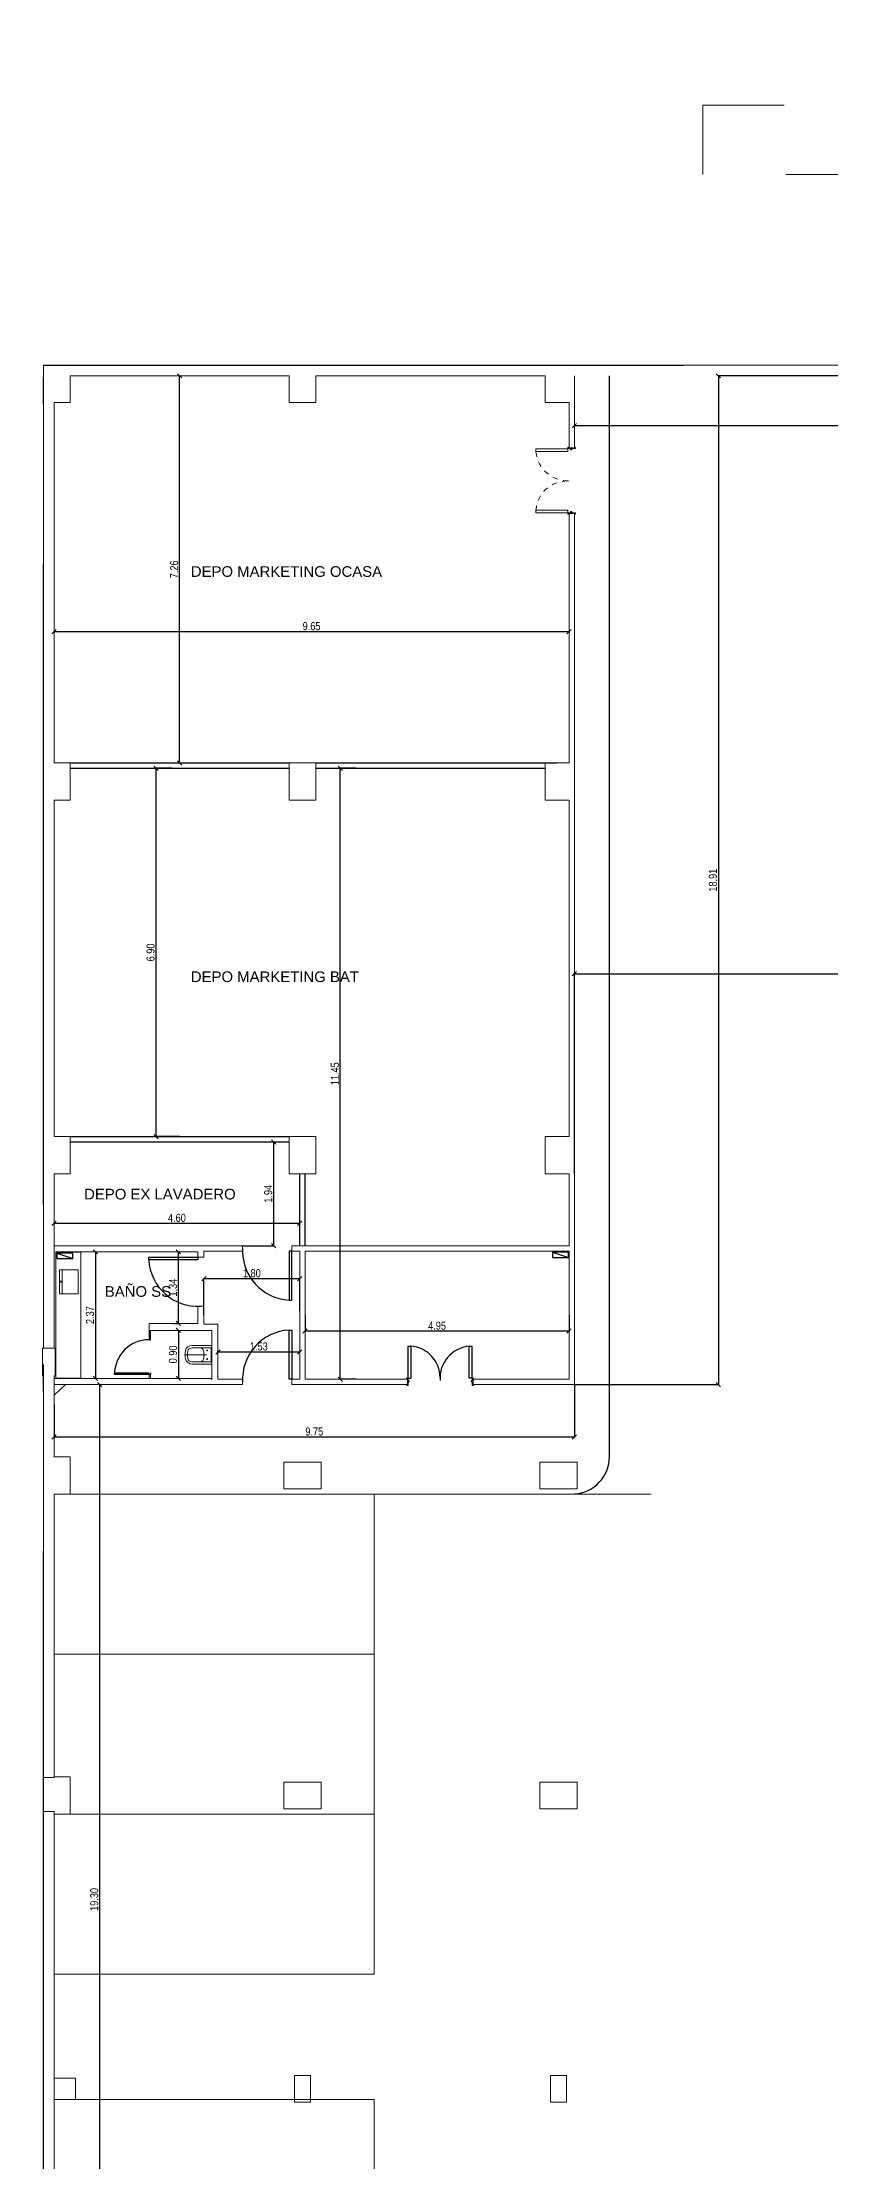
# Model space of a CAD drawing. Header units: millimetres. Extents: x 40 to 151, y 57 to 134.
# Drawn here: x 46.59 to 61.37, y 94.55 to 134.28 of the extents above; entities that cross this region are included whole.
import ezdxf

# ---------------------------------------------------------------- set-up
doc = ezdxf.new("R2010")
doc.units = ezdxf.units.MM
for name, pattern in [('ACAD_ISO10W100', [18.5, 12, -3, 0.5, -3]), ('Dash 1_16_', [0.003174, 0.001587, -0.001587]), ('Overhead', [3.96875, 2.38125, -1.5875])]:
    doc.linetypes.add(name, pattern=pattern)
for name, color, linetype, lineweight in [('A-DOORSYM', 7, 'Continuous', 9), ('A-FLORCAM', 7, 'Continuous', 9), ('A-FLOROTM', 7, 'Continuous', 9), ('A-SECTMBM', 7, 'Overhead', 9), ('A-WALL', 7, 'Continuous', 9), ('A-WALLMBM', 7, 'Continuous', 9), ('C-PKNGCTM', 7, 'Continuous', 9), ('DIMENSION', 1, 'Continuous', 25), ('P-SANRFIM', 7, 'Continuous', 9)]:
    doc.layers.add(name, color=color, linetype=linetype, lineweight=lineweight)
for name, color, linetype in [('estructura', 7, 'Continuous'), ('Lineas Carpintería', 7, 'Continuous'), ('Lineas Muros mampostería', 7, 'Continuous'), ('Lineas Solados', 7, 'Continuous'), ('Plano Generales interior', 7, 'Continuous'), ('Sectores', 3, 'Continuous')]:
    doc.layers.add(name, color=color, linetype=linetype)
doc.styles.add('ARIALNARROW', font='ARIALN.TTF')
doc.styles.add('MtXpl_Arial_Unicode_', font='ARIALUNI.ttf')
doc.dimstyles.new('C', dxfattribs={"dimscale": 1.5, "dimtxt": 0.15, "dimasz": 0.08, "dimexe": 0.01, "dimexo": 0, "dimgap": 0.025, "dimtad": 1, "dimzin": 0, "dimdsep": 46, "dimtxsty": 'ARIALNARROW', "dimblk": 'OBLIQUE', "dimcen": 0, "dimclrd": 256, "dimclre": 256, "dimclrt": 256, "dimadec": 0, "dimazin": 0, "dimtfac": 1.666667, "dimtofl": 0, "dimtmove": 0, "dimatfit": 0, "dimldrblk": 'OBLIQUE', "dimfxl": 0.1, "dimtolj": 1, "dimtzin": 0, "dimarcsym": 0})

# ---------------------------------------------------------------- blocks, each defined once
blk = doc.blocks.new('_Oblique')
at = {"layer": 'estructura', "color": 0, "lineweight": -2}
blk.add_line((-0.5, -0.5), (0.5, 0.5), dxfattribs=at)
blk = doc.blocks.new('*D58')
at = {"layer": 'Defpoints', "color": 0}
for p in [(47.667791, 109.117683), (47.667791, 109.117683), (47.667791, 89.815162)]:
    blk.add_point(p, dxfattribs=at)
at = {"layer": 'DIMENSION', "lineweight": -2}
for p, q in [((47.667791, 109.117683), (47.657791, 109.117683)), ((47.667791, 89.815162), (47.667791, 109.117683)), ((47.667791, 89.815162), (47.657791, 89.815162))]:
    blk.add_line(p, q, dxfattribs=at)
at = {"layer": 'DIMENSION', "lineweight": -2, "xscale": 0.08, "yscale": 0.08, "zscale": 0.08}
for p, rotation in [((47.667791, 109.117683), 90), ((47.667791, 89.815162), 270)]:
    blk.add_blockref('_Oblique', p, dxfattribs=dict(at, rotation=rotation))
at = {"layer": 'DIMENSION', "insert": (47.566215, 99.466423), "char_height": 0.15, "attachment_point": 5, "rotation": 90, "style": 'ARIALNARROW'}
blk.add_mtext('\\A1;19.30', dxfattribs=at)
blk = doc.blocks.new('*D59')
at = {"layer": 'Defpoints', "color": 0}
for p in [(56.567697, 109.117802), (46.812789, 108.735055), (56.567697, 108.135055)]:
    blk.add_point(p, dxfattribs=at)
at = {"layer": 'DIMENSION', "lineweight": -2}
for p, q in [((56.567697, 109.117802), (56.567697, 108.125055)), ((46.812789, 108.735055), (46.812789, 108.125055)), ((46.812789, 108.135055), (56.567697, 108.135055))]:
    blk.add_line(p, q, dxfattribs=at)
at = {"layer": 'DIMENSION', "lineweight": -2, "xscale": 0.08, "yscale": 0.08, "zscale": 0.08, "rotation": 180}
blk.add_blockref('_Oblique', (46.812789, 108.135055), dxfattribs=at)
at = {"layer": 'DIMENSION', "lineweight": -2, "xscale": 0.08, "yscale": 0.08, "zscale": 0.08}
blk.add_blockref('_Oblique', (56.567697, 108.135055), dxfattribs=at)
at = {"layer": 'DIMENSION', "insert": (51.690243, 108.236632), "char_height": 0.15, "attachment_point": 5, "style": 'ARIALNARROW'}
blk.add_mtext('\\A1;9.75', dxfattribs=at)
blk = doc.blocks.new('*D60')
at = {"layer": 'Defpoints', "color": 0}
for p in [(51.517792, 110.41898), (51.517792, 110.11898), (56.467697, 110.41898)]:
    blk.add_point(p, dxfattribs=at)
at = {"layer": 'DIMENSION', "lineweight": -2}
for p, q in [((51.517792, 110.41898), (51.517792, 110.10898)), ((56.467697, 110.11898), (51.517792, 110.11898)), ((56.467697, 110.41898), (56.467697, 110.10898))]:
    blk.add_line(p, q, dxfattribs=at)
at = {"layer": 'DIMENSION', "lineweight": -2, "xscale": 0.08, "yscale": 0.08, "zscale": 0.08, "rotation": 180}
blk.add_blockref('_Oblique', (51.517792, 110.11898), dxfattribs=at)
at = {"layer": 'DIMENSION', "lineweight": -2, "xscale": 0.08, "yscale": 0.08, "zscale": 0.08}
blk.add_blockref('_Oblique', (56.467697, 110.11898), dxfattribs=at)
at = {"layer": 'DIMENSION', "insert": (53.992744, 110.220557), "char_height": 0.15, "attachment_point": 5, "style": 'ARIALNARROW'}
blk.add_mtext('\\A1;4.95', dxfattribs=at)
blk = doc.blocks.new('*D61')
at = {"layer": 'Defpoints', "color": 0}
for p in [(52.177744, 120.66916), (52.477744, 120.66916), (52.477744, 109.217683)]:
    blk.add_point(p, dxfattribs=at)
at = {"layer": 'DIMENSION', "lineweight": -2}
for p, q in [((52.477744, 120.66916), (52.167744, 120.66916)), ((52.177744, 109.217683), (52.177744, 120.66916)), ((52.477744, 109.217683), (52.167744, 109.217683))]:
    blk.add_line(p, q, dxfattribs=at)
at = {"layer": 'DIMENSION', "lineweight": -2, "xscale": 0.08, "yscale": 0.08, "zscale": 0.08}
for p, rotation in [((52.177744, 120.66916), 90), ((52.177744, 109.217683), 270)]:
    blk.add_blockref('_Oblique', p, dxfattribs=dict(at, rotation=rotation))
at = {"layer": 'DIMENSION', "insert": (52.076168, 114.943421), "char_height": 0.15, "attachment_point": 5, "rotation": 90, "style": 'ARIALNARROW'}
blk.add_mtext('\\A1;11.45', dxfattribs=at)
blk = doc.blocks.new('*D62')
at = {"layer": 'Defpoints', "color": 0}
for p in [(48.723736, 120.66916), (49.023736, 120.66916), (49.165291, 113.765162)]:
    blk.add_point(p, dxfattribs=at)
at = {"layer": 'DIMENSION', "lineweight": -2}
for p, q in [((49.023736, 120.66916), (48.713736, 120.66916)), ((48.723736, 113.765162), (48.723736, 120.66916)), ((49.165291, 113.765162), (48.713736, 113.765162))]:
    blk.add_line(p, q, dxfattribs=at)
at = {"layer": 'DIMENSION', "lineweight": -2, "xscale": 0.08, "yscale": 0.08, "zscale": 0.08}
for p, rotation in [((48.723736, 120.66916), 90), ((48.723736, 113.765162), 270)]:
    blk.add_blockref('_Oblique', p, dxfattribs=dict(at, rotation=rotation))
at = {"layer": 'DIMENSION', "insert": (48.622159, 117.217161), "char_height": 0.15, "attachment_point": 5, "rotation": 90, "style": 'ARIALNARROW'}
blk.add_mtext('\\A1;6.90', dxfattribs=at)
blk = doc.blocks.new('*D63')
at = {"layer": 'Defpoints', "color": 0}
for p in [(49.165291, 128.025162), (49.165291, 128.025162), (49.165291, 120.76916)]:
    blk.add_point(p, dxfattribs=at)
at = {"layer": 'DIMENSION', "lineweight": -2}
for p, q in [((49.165291, 128.025162), (49.175291, 128.025162)), ((49.165291, 120.76916), (49.165291, 128.025162)), ((49.165291, 120.76916), (49.175291, 120.76916))]:
    blk.add_line(p, q, dxfattribs=at)
at = {"layer": 'DIMENSION', "lineweight": -2, "xscale": 0.08, "yscale": 0.08, "zscale": 0.08}
for p, rotation in [((49.165291, 128.025162), 90), ((49.165291, 120.76916), 270)]:
    blk.add_blockref('_Oblique', p, dxfattribs=dict(at, rotation=rotation))
at = {"layer": 'DIMENSION', "insert": (49.063714, 124.397161), "char_height": 0.15, "attachment_point": 5, "rotation": 90, "style": 'ARIALNARROW'}
blk.add_mtext('\\A1;7.26', dxfattribs=at)
blk = doc.blocks.new('*D64')
at = {"layer": 'Defpoints', "color": 0}
for p in [(46.812789, 123.230543), (56.467697, 123.230543), (56.467697, 123.230543)]:
    blk.add_point(p, dxfattribs=at)
at = {"layer": 'DIMENSION', "lineweight": -2}
for p, q in [((46.812789, 123.230543), (46.812789, 123.240543)), ((46.812789, 123.230543), (56.467697, 123.230543)), ((56.467697, 123.230543), (56.467697, 123.240543))]:
    blk.add_line(p, q, dxfattribs=at)
at = {"layer": 'DIMENSION', "lineweight": -2, "xscale": 0.08, "yscale": 0.08, "zscale": 0.08, "rotation": 180}
blk.add_blockref('_Oblique', (46.812789, 123.230543), dxfattribs=at)
at = {"layer": 'DIMENSION', "lineweight": -2, "xscale": 0.08, "yscale": 0.08, "zscale": 0.08}
blk.add_blockref('_Oblique', (56.467697, 123.230543), dxfattribs=at)
at = {"layer": 'DIMENSION', "insert": (51.640243, 123.33212), "char_height": 0.15, "attachment_point": 5, "style": 'ARIALNARROW'}
blk.add_mtext('\\A1;9.65', dxfattribs=at)
blk = doc.blocks.new('*D65')
at = {"layer": 'Defpoints', "color": 0}
for p in [(50.929212, 113.665162), (50.340722, 111.720278), (50.929212, 111.720278)]:
    blk.add_point(p, dxfattribs=at)
at = {"layer": 'DIMENSION', "lineweight": -2}
for p, q in [((50.929212, 113.665162), (50.939212, 113.665162)), ((50.929212, 113.665162), (50.929212, 111.720278)), ((50.340722, 111.720278), (50.939212, 111.720278))]:
    blk.add_line(p, q, dxfattribs=at)
at = {"layer": 'DIMENSION', "lineweight": -2, "xscale": 0.08, "yscale": 0.08, "zscale": 0.08}
for p, rotation in [((50.929212, 113.665162), 90), ((50.929212, 111.720278), 270)]:
    blk.add_blockref('_Oblique', p, dxfattribs=dict(at, rotation=rotation))
at = {"layer": 'DIMENSION', "insert": (50.827636, 112.69272), "char_height": 0.15, "attachment_point": 5, "rotation": 90, "style": 'ARIALNARROW'}
blk.add_mtext('\\A1;1.94', dxfattribs=at)
blk = doc.blocks.new('*D66')
at = {"layer": 'Defpoints', "color": 0}
for p in [(46.812789, 112.139429), (46.812789, 112.139429), (51.416275, 112.139429)]:
    blk.add_point(p, dxfattribs=at)
at = {"layer": 'DIMENSION', "lineweight": -2}
for p, q in [((46.812789, 112.139429), (46.812789, 112.129429)), ((51.416275, 112.139429), (46.812789, 112.139429)), ((51.416275, 112.139429), (51.416275, 112.129429))]:
    blk.add_line(p, q, dxfattribs=at)
at = {"layer": 'DIMENSION', "lineweight": -2, "xscale": 0.08, "yscale": 0.08, "zscale": 0.08, "rotation": 180}
blk.add_blockref('_Oblique', (46.812789, 112.139429), dxfattribs=at)
at = {"layer": 'DIMENSION', "lineweight": -2, "xscale": 0.08, "yscale": 0.08, "zscale": 0.08}
blk.add_blockref('_Oblique', (51.416275, 112.139429), dxfattribs=at)
at = {"layer": 'DIMENSION', "insert": (49.114532, 112.241006), "char_height": 0.15, "attachment_point": 5, "style": 'ARIALNARROW'}
blk.add_mtext('\\A1;4.60', dxfattribs=at)
blk = doc.blocks.new('*D67')
at = {"layer": 'Defpoints', "color": 0}
for p in [(51.417792, 111.102383), (51.417792, 110.502383), (49.622792, 110.416684)]:
    blk.add_point(p, dxfattribs=at)
at = {"layer": 'DIMENSION', "lineweight": -2}
for p, q in [((49.622792, 110.416684), (49.622792, 111.112383)), ((49.622792, 111.102383), (51.417792, 111.102383)), ((51.417792, 110.502383), (51.417792, 111.112383))]:
    blk.add_line(p, q, dxfattribs=at)
at = {"layer": 'DIMENSION', "lineweight": -2, "xscale": 0.08, "yscale": 0.08, "zscale": 0.08, "rotation": 180}
blk.add_blockref('_Oblique', (49.622792, 111.102383), dxfattribs=at)
at = {"layer": 'DIMENSION', "lineweight": -2, "xscale": 0.08, "yscale": 0.08, "zscale": 0.08}
blk.add_blockref('_Oblique', (51.417792, 111.102383), dxfattribs=at)
at = {"layer": 'DIMENSION', "insert": (50.520292, 111.203959), "char_height": 0.15, "attachment_point": 5, "style": 'ARIALNARROW'}
blk.add_mtext('\\A1;1.80', dxfattribs=at)
blk = doc.blocks.new('*D68')
at = {"layer": 'Defpoints', "color": 0}
for p in [(49.885292, 109.729729), (51.417792, 109.729729), (51.417792, 109.729729)]:
    blk.add_point(p, dxfattribs=at)
at = {"layer": 'DIMENSION', "lineweight": -2}
for p, q in [((49.885292, 109.729729), (49.885292, 109.739729)), ((49.885292, 109.729729), (51.417792, 109.729729)), ((51.417792, 109.729729), (51.417792, 109.739729))]:
    blk.add_line(p, q, dxfattribs=at)
at = {"layer": 'DIMENSION', "lineweight": -2, "xscale": 0.08, "yscale": 0.08, "zscale": 0.08, "rotation": 180}
blk.add_blockref('_Oblique', (49.885292, 109.729729), dxfattribs=at)
at = {"layer": 'DIMENSION', "lineweight": -2, "xscale": 0.08, "yscale": 0.08, "zscale": 0.08}
blk.add_blockref('_Oblique', (51.417792, 109.729729), dxfattribs=at)
at = {"layer": 'DIMENSION', "insert": (50.651542, 109.831306), "char_height": 0.15, "attachment_point": 5, "style": 'ARIALNARROW'}
blk.add_mtext('\\A1;1.53', dxfattribs=at)
blk = doc.blocks.new('*D69')
at = {"layer": 'Defpoints', "color": 0}
for p in [(47.587083, 111.605278), (47.587083, 109.232683), (47.587083, 109.232683)]:
    blk.add_point(p, dxfattribs=at)
at = {"layer": 'DIMENSION', "lineweight": -2}
for p, q in [((47.587083, 111.605278), (47.597083, 111.605278)), ((47.587083, 111.605278), (47.587083, 109.232683)), ((47.587083, 109.232683), (47.597083, 109.232683))]:
    blk.add_line(p, q, dxfattribs=at)
at = {"layer": 'DIMENSION', "lineweight": -2, "xscale": 0.08, "yscale": 0.08, "zscale": 0.08}
for p, rotation in [((47.587083, 111.605278), 90), ((47.587083, 109.232683), 270)]:
    blk.add_blockref('_Oblique', p, dxfattribs=dict(at, rotation=rotation))
at = {"layer": 'DIMENSION', "insert": (47.485507, 110.41898), "char_height": 0.15, "attachment_point": 5, "rotation": 90, "style": 'ARIALNARROW'}
blk.add_mtext('\\A1;2.37', dxfattribs=at)
blk = doc.blocks.new('*D70')
at = {"layer": 'Defpoints', "color": 0}
for p in [(49.143611, 110.132683), (49.143611, 109.232683), (49.143611, 109.232683)]:
    blk.add_point(p, dxfattribs=at)
at = {"layer": 'DIMENSION', "lineweight": -2}
for p, q in [((49.143611, 110.132683), (49.153611, 110.132683)), ((49.143611, 110.132683), (49.143611, 109.232683)), ((49.143611, 109.232683), (49.153611, 109.232683))]:
    blk.add_line(p, q, dxfattribs=at)
at = {"layer": 'DIMENSION', "lineweight": -2, "xscale": 0.08, "yscale": 0.08, "zscale": 0.08}
for p, rotation in [((49.143611, 110.132683), 90), ((49.143611, 109.232683), 270)]:
    blk.add_blockref('_Oblique', p, dxfattribs=dict(at, rotation=rotation))
at = {"layer": 'DIMENSION', "insert": (49.042034, 109.682683), "char_height": 0.15, "attachment_point": 5, "rotation": 90, "style": 'ARIALNARROW'}
blk.add_mtext('\\A1;0.90', dxfattribs=at)
blk = doc.blocks.new('*D71')
at = {"layer": 'Defpoints', "color": 0}
for p in [(49.143611, 111.605278), (49.143611, 111.605278), (49.052592, 110.262683)]:
    blk.add_point(p, dxfattribs=at)
at = {"layer": 'DIMENSION', "lineweight": -2}
for p, q in [((49.143611, 111.605278), (49.153611, 111.605278)), ((49.143611, 110.262683), (49.143611, 111.605278)), ((49.052592, 110.262683), (49.153611, 110.262683))]:
    blk.add_line(p, q, dxfattribs=at)
at = {"layer": 'DIMENSION', "lineweight": -2, "xscale": 0.08, "yscale": 0.08, "zscale": 0.08}
for p, rotation in [((49.143611, 111.605278), 90), ((49.143611, 110.262683), 270)]:
    blk.add_blockref('_Oblique', p, dxfattribs=dict(at, rotation=rotation))
at = {"layer": 'DIMENSION', "insert": (49.042034, 110.93398), "char_height": 0.15, "attachment_point": 5, "rotation": 90, "style": 'ARIALNARROW'}
blk.add_mtext('\\A1;1.34', dxfattribs=at)
blk = doc.blocks.new('*D72')
at = {"layer": 'Defpoints', "color": 0}
for p in [(63.617792, 128.025162), (56.567697, 109.117802), (59.267697, 109.117802)]:
    blk.add_point(p, dxfattribs=at)
at = {"layer": 'DIMENSION', "lineweight": -2}
for p, q in [((63.617792, 128.025162), (59.257697, 128.025162)), ((59.267697, 128.025162), (59.267697, 109.117802)), ((56.567697, 109.117802), (59.277697, 109.117802))]:
    blk.add_line(p, q, dxfattribs=at)
at = {"layer": 'DIMENSION', "lineweight": -2, "xscale": 0.08, "yscale": 0.08, "zscale": 0.08}
for p, rotation in [((59.267697, 128.025162), 90), ((59.267697, 109.117802), 270)]:
    blk.add_blockref('_Oblique', p, dxfattribs=dict(at, rotation=rotation))
at = {"layer": 'DIMENSION', "insert": (59.166121, 118.571482), "char_height": 0.15, "attachment_point": 5, "rotation": 90, "style": 'ARIALNARROW'}
blk.add_mtext('\\A1;18.91', dxfattribs=at)
blk = doc.blocks.new('*D73')
at = {"layer": 'Defpoints', "color": 0}
for p in [(143.506885, 116.819065), (143.506885, 116.819065), (56.567697, 113.065162)]:
    blk.add_point(p, dxfattribs=at)
at = {"layer": 'DIMENSION', "lineweight": -2}
for p, q in [((56.567697, 113.065162), (56.567697, 116.829065)), ((56.567697, 116.819065), (143.506885, 116.819065)), ((143.506885, 116.819065), (143.506885, 116.829065))]:
    blk.add_line(p, q, dxfattribs=at)
at = {"layer": 'DIMENSION', "lineweight": -2, "xscale": 0.08, "yscale": 0.08, "zscale": 0.08, "rotation": 180}
blk.add_blockref('_Oblique', (56.567697, 116.819065), dxfattribs=at)
at = {"layer": 'DIMENSION', "lineweight": -2, "xscale": 0.08, "yscale": 0.08, "zscale": 0.08}
blk.add_blockref('_Oblique', (143.506885, 116.819065), dxfattribs=at)
at = {"layer": 'DIMENSION', "insert": (100.037291, 116.920641), "char_height": 0.15, "attachment_point": 5, "style": 'ARIALNARROW'}
blk.add_mtext('\\A1;86.94', dxfattribs=at)
blk = doc.blocks.new('*D81')
at = {"layer": 'Defpoints', "color": 0}
for p in [(68.123559, 128.025162), (56.567697, 127.090162), (56.567697, 127.090162)]:
    blk.add_point(p, dxfattribs=at)
at = {"layer": 'DIMENSION', "lineweight": -2}
for p, q in [((68.123559, 128.025162), (68.123559, 127.080162)), ((56.567697, 127.090162), (56.567697, 127.080162)), ((68.123559, 127.090162), (56.567697, 127.090162))]:
    blk.add_line(p, q, dxfattribs=at)
at = {"layer": 'DIMENSION', "lineweight": -2, "xscale": 0.08, "yscale": 0.08, "zscale": 0.08, "rotation": 180}
blk.add_blockref('_Oblique', (56.567697, 127.090162), dxfattribs=at)
at = {"layer": 'DIMENSION', "lineweight": -2, "xscale": 0.08, "yscale": 0.08, "zscale": 0.08}
blk.add_blockref('_Oblique', (68.123559, 127.090162), dxfattribs=at)
at = {"layer": 'DIMENSION', "insert": (62.345628, 127.191739), "char_height": 0.15, "attachment_point": 5, "style": 'ARIALNARROW'}
blk.add_mtext('\\A1;11.56', dxfattribs=at)

msp = doc.modelspace()

# ---------------------------------------------------------------- linework, layer by layer
at = {"color": 252, "linetype": 'ACAD_ISO10W100'}
for p, q in [((46.612789, 128.225162), (67.92518, 128.225162)), ((46.612789, 56.995026), (46.612789, 128.225162))]:
    msp.add_line(p, q, dxfattribs=at)
at = {"linetype": 'ACAD_ISO10W100'}
for points in [[(46.612789, 128.225162), (67.92518, 128.225162), (67.923559, 128.773996), (67.923559, 131.597957), (62.133559, 131.597957), (62.133559, 133.297957), (69.573559, 133.297957), (69.573559, 134.275162), (76.567792, 134.275162), (76.567792, 128.225162), (76.817792, 128.225162), (97.902829, 128.225162)], [(149.142794, 56.995026), (46.612789, 56.995026), (46.612789, 128.225162)]]:
    msp.add_lwpolyline(points, dxfattribs=at)
at = {"color": 252, "ltscale": 0.01}
for points in [[(47.112789, 120.76916), (51.217792, 120.76916)], [(51.717792, 120.76916), (56.242697, 120.76916)], [(47.112789, 120.66916), (51.217792, 120.66916)], [(51.717792, 120.66916), (56.017697, 120.66916)], [(47.112789, 113.765162), (51.217792, 113.765162)], [(47.112789, 113.665162), (51.217792, 113.665162)], [(51.416275, 113.065162), (51.416275, 111.720278)], [(51.516275, 113.065162), (51.516275, 111.720278)]]:
    msp.add_lwpolyline(points, dxfattribs=at)
at = {"layer": 'A-DOORSYM', "color": 252}
for p, q in [((55.847697, 126.605594), (55.847697, 126.655594)), ((55.847697, 126.655594), (56.447697, 126.655594)), ((56.447697, 126.605594), (55.847697, 126.605594)), ((56.447697, 126.685162), (56.447697, 126.660162)), ((56.467697, 126.685162), (56.447697, 126.685162)), ((56.447697, 126.660162), (56.497697, 126.660162)), ((56.447697, 126.655594), (56.447697, 126.605594)), ((56.448697, 126.661162), (56.448697, 126.684162)), ((56.448697, 126.684162), (56.467697, 126.684162)), ((56.498697, 126.661162), (56.448697, 126.661162)), ((56.467697, 126.684162), (56.467697, 126.685162)), ((56.497697, 126.660162), (56.497697, 126.640162)), ((56.497697, 126.640162), (56.517697, 126.640162)), ((56.498697, 126.641162), (56.498697, 126.661162)), ((56.516697, 126.641162), (56.498697, 126.641162)), ((56.586697, 126.661162), (56.516697, 126.661162)), ((56.516697, 126.661162), (56.516697, 126.641162)), ((56.517697, 126.640162), (56.517697, 126.660162)), ((56.517697, 126.660162), (56.587697, 126.660162)), ((56.587697, 126.685162), (56.567697, 126.685162)), ((56.567697, 126.685162), (56.567697, 126.684162)), ((56.567697, 126.684162), (56.586697, 126.684162)), ((56.586697, 126.684162), (56.586697, 126.661162)), ((56.587697, 126.660162), (56.587697, 126.685162)), ((55.847697, 125.510162), (56.447697, 125.510162)), ((55.847697, 125.460162), (55.847697, 125.510162)), ((56.447697, 125.460162), (55.847697, 125.460162)), ((56.447697, 125.460162), (56.447697, 125.510162)), ((56.447697, 125.460162), (56.447697, 125.435162)), ((56.497697, 125.460162), (56.447697, 125.460162)), ((56.447697, 125.435162), (56.467697, 125.435162)), ((56.448697, 125.436162), (56.448697, 125.459162)), ((56.448697, 125.459162), (56.498697, 125.459162)), ((56.467697, 125.436162), (56.448697, 125.436162)), ((56.467697, 125.435162), (56.467697, 125.436162)), ((56.517697, 125.480162), (56.497697, 125.480162)), ((56.497697, 125.480162), (56.497697, 125.460162)), ((56.498697, 125.459162), (56.498697, 125.479162)), ((56.498697, 125.479162), (56.516697, 125.479162)), ((56.516697, 125.479162), (56.516697, 125.459162)), ((56.516697, 125.459162), (56.586697, 125.459162)), ((56.517697, 125.460162), (56.517697, 125.480162)), ((56.587697, 125.460162), (56.517697, 125.460162)), ((56.586697, 125.436162), (56.567697, 125.436162)), ((56.567697, 125.436162), (56.567697, 125.435162)), ((56.567697, 125.435162), (56.587697, 125.435162)), ((56.586697, 125.459162), (56.586697, 125.436162)), ((56.587697, 125.435162), (56.587697, 125.460162)), ((53.428697, 109.117683), (53.427697, 109.117683)), ((53.427697, 109.117683), (53.427697, 109.097683)), ((53.427697, 109.097683), (53.452697, 109.097683)), ((53.428697, 109.098683), (53.428697, 109.117683)), ((53.451697, 109.098683), (53.428697, 109.098683)), ((53.451697, 109.236683), (53.451697, 109.186683)), ((53.451697, 109.186683), (53.471697, 109.186683)), ((53.471697, 109.168683), (53.451697, 109.168683)), ((53.451697, 109.168683), (53.451697, 109.098683)), ((53.452697, 109.187683), (53.452697, 109.237683)), ((53.472697, 109.187683), (53.452697, 109.187683)), ((53.452697, 109.097683), (53.452697, 109.167683)), ((53.452697, 109.167683), (53.472697, 109.167683)), ((53.471697, 109.186683), (53.471697, 109.168683)), ((53.472697, 109.167683), (53.472697, 109.187683)), ((54.652697, 109.187683), (54.632697, 109.187683)), ((54.632697, 109.187683), (54.632697, 109.167683)), ((54.632697, 109.167683), (54.652697, 109.167683)), ((54.633697, 109.168683), (54.633697, 109.186683)), ((54.633697, 109.186683), (54.653697, 109.186683)), ((54.653697, 109.168683), (54.633697, 109.168683)), ((54.652697, 109.237683), (54.652697, 109.187683)), ((54.652697, 109.167683), (54.652697, 109.097683)), ((54.652697, 109.097683), (54.677697, 109.097683)), ((54.653697, 109.186683), (54.653697, 109.236683)), ((54.653697, 109.098683), (54.653697, 109.168683)), ((54.676697, 109.098683), (54.653697, 109.098683)), ((54.676697, 109.236683), (54.676697, 109.217683)), ((54.676697, 109.217683), (54.677697, 109.217683)), ((54.677697, 109.117683), (54.676697, 109.117683)), ((54.676697, 109.117683), (54.676697, 109.098683)), ((54.677697, 109.217683), (54.677697, 109.237683)), ((54.677697, 109.097683), (54.677697, 109.117683))]:
    msp.add_line(p, q, dxfattribs=at)
at = {"layer": 'A-DOORSYM', "color": 252, "linetype": 'Dash 1_16_'}
for centre, radius, start, end in [((56.447647, 126.658219), 0.602254, 185.01292, 274.285876), ((56.43733, 125.464989), 0.591361, 90, 175.618927)]:
    msp.add_arc(centre, radius, start, end, dxfattribs=at)
at = {"layer": 'A-FLORCAM', "color": 252, "lineweight": 18}
for p, q in [((46.847789, 111.600278), (47.312789, 111.600278)), ((46.847789, 109.237683), (46.847789, 111.600278)), ((48.620292, 110.132683), (48.594892, 110.132683)), ((48.594892, 109.308883), (48.594892, 109.232683)), ((48.620292, 109.232683), (48.620292, 109.308883)), ((47.312789, 109.237683), (46.847789, 109.237683)), ((48.594892, 109.232683), (48.620292, 109.232683))]:
    msp.add_line(p, q, dxfattribs=at)
at = {"layer": 'A-FLORCAM', "color": 252}
for p, q in [((46.912789, 111.270686), (47.262789, 111.270686)), ((46.912789, 110.820686), (46.912789, 111.270686)), ((47.262789, 111.270686), (47.262789, 110.820686)), ((47.312789, 109.237683), (47.312789, 111.600278)), ((47.262789, 110.820686), (46.912789, 110.820686)), ((48.594892, 110.132683), (48.620292, 110.132683)), ((49.770292, 109.232683), (49.770292, 110.132683)), ((48.594892, 109.232683), (48.594892, 109.308883)), ((48.620292, 109.308883), (48.620292, 109.232683)), ((49.770292, 109.232683), (49.770292, 109.207283)), ((49.770292, 109.207283), (49.770292, 109.232683))]:
    msp.add_line(p, q, dxfattribs=at)
at = {"layer": 'A-FLOROTM', "color": 252}
msp.add_line((46.612789, 101.942515), (46.612789, 101.998823), dxfattribs=at)
at = {"layer": 'A-SECTMBM', "color": 252}
for p, q in [((58.978564, 133.097957), (58.978564, 131.797957)), ((64.471703, 133.097957), (58.978564, 133.097957)), ((66.884559, 131.797957), (58.978564, 131.797957))]:
    msp.add_line(p, q, dxfattribs=at)
at = {"layer": 'A-WALL', "color": 252, "lineweight": 18}
for p, q in [((56.567697, 126.675162), (56.567697, 128.025162)), ((56.467697, 127.525162), (56.467697, 126.675162)), ((56.467697, 126.675162), (56.567697, 126.675162)), ((56.567697, 125.445162), (56.467697, 125.445162)), ((56.467697, 125.445162), (56.467697, 120.76916)), ((56.567697, 109.117802), (56.567697, 125.445162)), ((56.467697, 120.06916), (56.467697, 113.765162)), ((56.467697, 113.065162), (56.467697, 111.720278)), ((50.347792, 111.720278), (46.812789, 111.720278)), ((46.812789, 111.720278), (46.812789, 109.802683)), ((50.347792, 111.620278), (50.347792, 111.720278)), ((56.467697, 111.720278), (51.267792, 111.720278)), ((51.267792, 111.720278), (51.267792, 111.620278)), ((46.842789, 111.605278), (49.507792, 111.605278)), ((46.842789, 109.232683), (46.842789, 111.605278)), ((49.507792, 111.605278), (49.507792, 111.505686)), ((49.507792, 111.505686), (49.622792, 111.505686)), ((49.622792, 111.505686), (49.622792, 111.620278)), ((49.622792, 111.620278), (50.347792, 111.620278)), ((51.267792, 111.620278), (51.417792, 111.620278)), ((51.417792, 111.620278), (51.417792, 109.217683)), ((51.517792, 109.217683), (51.517792, 111.620278)), ((51.517792, 111.620278), (56.467697, 111.620278)), ((56.467697, 111.620278), (56.467697, 109.217683)), ((49.507792, 110.585686), (49.507792, 110.262683)), ((49.622792, 110.585686), (49.507792, 110.585686)), ((49.622792, 110.247683), (49.622792, 110.585686)), ((49.507792, 110.262683), (48.597392, 110.262683)), ((48.597392, 110.262683), (48.597392, 110.132683)), ((48.620292, 110.132683), (49.770292, 110.132683)), ((49.885292, 110.247683), (49.622792, 110.247683)), ((49.770292, 110.132683), (49.770292, 109.232683)), ((49.885292, 109.217683), (49.885292, 110.247683)), ((46.612789, 109.802683), (46.612789, 109.82759)), ((46.812789, 109.282683), (46.812789, 109.117683)), ((46.812789, 109.232683), (48.594892, 109.232683)), ((46.812789, 109.117683), (50.347792, 109.117683)), ((49.770292, 109.232683), (48.620292, 109.232683)), ((50.347792, 109.217683), (49.885292, 109.217683)), ((50.347792, 109.117683), (50.347792, 109.217683)), ((51.417792, 109.217683), (51.267792, 109.217683)), ((51.267792, 109.217683), (51.267792, 109.117683)), ((51.267792, 109.117683), (53.437697, 109.117683)), ((53.437697, 109.217683), (51.517792, 109.217683)), ((53.437697, 109.117683), (53.437697, 109.217683)), ((56.467697, 109.217683), (54.667697, 109.217683)), ((54.667697, 109.217683), (54.667697, 109.117683)), ((54.667697, 109.117683), (56.467697, 109.117683)), ((56.467697, 109.117802), (56.567697, 109.117802)), ((46.612789, 100.84998), (46.612789, 101.195541))]:
    msp.add_line(p, q, dxfattribs=at)
at = {"layer": 'A-WALLMBM', "color": 252}
msp.add_line((47.024181, 109.117683), (46.812789, 108.921072), dxfattribs=at)
at = {"layer": 'C-PKNGCTM', "color": 252}
for p, q in [((46.812789, 107.065162), (58.009919, 107.065162)), ((52.812789, 98.065162), (52.812789, 107.065162)), ((46.812789, 104.065162), (52.812789, 104.065162)), ((46.812789, 101.065162), (52.812789, 101.065162)), ((46.812789, 98.065162), (52.812789, 98.065162)), ((46.812789, 95.715162), (52.812789, 95.715162)), ((52.812789, 95.715162), (52.812789, 89.815162))]:
    msp.add_line(p, q, dxfattribs=at)
at = {"layer": 'Lineas Carpintería', "color": 252}
for p, q in [((48.587792, 111.455686), (48.587792, 111.505686)), ((48.587792, 111.505686), (49.507792, 111.505686)), ((49.507792, 111.455686), (48.587792, 111.455686)), ((49.507792, 111.505686), (49.507792, 111.455686)), ((51.217792, 111.620278), (51.217792, 110.700278)), ((51.267792, 111.620278), (51.217792, 111.620278)), ((51.267792, 110.700278), (51.267792, 111.620278)), ((51.217792, 110.700278), (51.267792, 110.700278)), ((48.594892, 110.132683), (48.594892, 109.958883)), ((48.594892, 110.132683), (48.594892, 109.958883)), ((48.620292, 109.958883), (48.620292, 110.132683)), ((48.620292, 109.958883), (48.620292, 110.132683)), ((51.217792, 109.217683), (51.217792, 110.137683)), ((51.217792, 110.137683), (51.267792, 110.137683)), ((51.267792, 110.137683), (51.267792, 109.217683)), ((48.594892, 109.958883), (48.620292, 109.958883)), ((48.620292, 109.958883), (48.594892, 109.958883)), ((48.594892, 109.958883), (48.620292, 109.958883)), ((53.452697, 109.837683), (53.502697, 109.837683)), ((53.452697, 109.237683), (53.452697, 109.837683)), ((53.502697, 109.837683), (53.502697, 109.237683)), ((54.598129, 109.237683), (54.598129, 109.837683)), ((54.598129, 109.837683), (54.648129, 109.837683)), ((54.648129, 109.837683), (54.648129, 109.237683)), ((47.944892, 109.334283), (48.594892, 109.334283)), ((47.944892, 109.308883), (47.944892, 109.334283)), ((48.594892, 109.308883), (47.944892, 109.308883)), ((48.594892, 109.308883), (48.620292, 109.308883)), ((48.594892, 109.308883), (48.620292, 109.308883)), ((48.620292, 109.308883), (48.594892, 109.308883)), ((48.620292, 109.334283), (48.620292, 109.308883)), ((51.267792, 109.217683), (51.217792, 109.217683)), ((53.452697, 109.237683), (53.427697, 109.237683)), ((53.427697, 109.237683), (53.427697, 109.217683)), ((53.427697, 109.217683), (53.428697, 109.217683)), ((53.428697, 109.217683), (53.428697, 109.236683)), ((53.428697, 109.236683), (53.451697, 109.236683)), ((53.452697, 109.237683), (53.502697, 109.237683)), ((54.648129, 109.237683), (54.598129, 109.237683)), ((54.677697, 109.237683), (54.652697, 109.237683)), ((54.653697, 109.236683), (54.676697, 109.236683))]:
    msp.add_line(p, q, dxfattribs=at)
for centre, radius, start, end in [((51.267792, 111.620278), 0.921358, 176.889159, 266.889159), ((49.507792, 111.505686), 0.921358, 183.110841, 273.110841), ((51.267792, 109.217683), 0.921358, 93.110841, 183.110841), ((48.594892, 109.308883), 0.65, 90, 180), ((53.457523, 109.24805), 0.591361, 0, 85.618927), ((54.650754, 109.237732), 0.602254, 95.01292, 184.285876)]:
    msp.add_arc(centre, radius, start, end, dxfattribs=at)
at = {"layer": 'Lineas Muros mampostería', "color": 252, "lineweight": 18}
for p, q in [((56.567697, 128.225162), (46.612789, 128.225162)), ((46.612789, 128.225162), (46.612789, 128.025162)), ((46.612789, 128.025162), (46.612789, 113.415162)), ((47.112789, 128.025162), (51.217792, 128.025162)), ((47.112789, 127.525162), (47.112789, 128.025162)), ((51.717792, 128.225162), (51.217792, 128.225162)), ((51.217792, 128.025162), (51.217792, 127.525162)), ((51.717792, 127.525162), (51.717792, 128.025162)), ((51.717792, 128.025162), (56.017697, 128.025162)), ((56.517697, 128.225162), (56.017697, 128.225162)), ((56.017697, 128.025162), (56.017697, 127.525162)), ((63.617792, 128.225162), (56.567697, 128.225162)), ((46.812789, 120.76916), (46.812789, 127.525162)), ((46.812789, 127.525162), (47.112789, 127.525162)), ((51.217792, 127.525162), (51.717792, 127.525162)), ((56.017697, 127.525162), (56.467697, 127.525162)), ((47.112789, 120.76916), (46.812789, 120.76916)), ((47.112789, 120.06916), (47.112789, 120.76916)), ((51.717792, 120.76916), (51.217792, 120.76916)), ((51.217792, 120.76916), (51.217792, 120.06916)), ((51.717792, 120.06916), (51.717792, 120.76916)), ((56.467697, 120.76916), (56.017697, 120.76916)), ((56.017697, 120.76916), (56.017697, 120.06916)), ((46.812789, 113.765162), (46.812789, 120.06916)), ((46.812789, 120.06916), (47.112789, 120.06916)), ((51.217792, 120.06916), (51.717792, 120.06916)), ((56.017697, 120.06916), (56.467697, 120.06916)), ((47.112789, 113.765162), (46.812789, 113.765162)), ((47.112789, 113.065162), (47.112789, 113.765162)), ((51.717792, 113.765162), (51.217792, 113.765162)), ((51.217792, 113.765162), (51.217792, 113.065162)), ((51.717792, 113.065162), (51.717792, 113.765162)), ((56.467697, 113.765162), (56.017697, 113.765162)), ((56.017697, 113.765162), (56.017697, 113.065162)), ((46.612789, 113.415162), (46.612789, 109.802683)), ((46.812789, 113.065162), (47.112789, 113.065162)), ((46.812789, 109.802683), (46.812789, 113.065162)), ((51.217792, 113.065162), (51.717792, 113.065162)), ((56.017697, 113.065162), (56.467697, 113.065162)), ((46.592792, 109.282683), (46.592792, 109.802683)), ((46.592792, 109.802683), (46.832792, 109.802683)), ((46.832792, 109.802683), (46.832792, 109.282683)), ((46.612789, 109.282683), (46.592792, 109.282683)), ((46.612789, 109.282683), (46.612789, 107.715162)), ((46.832792, 109.282683), (46.812789, 109.282683)), ((46.812789, 107.765162), (46.812789, 109.282683)), ((46.612789, 106.798823), (46.612789, 108.735055)), ((46.612789, 107.715162), (46.612789, 101.755183)), ((47.112789, 107.765162), (46.812789, 107.765162)), ((47.112789, 107.065162), (47.112789, 107.765162)), ((51.817792, 107.665162), (51.117792, 107.665162)), ((51.117792, 107.665162), (51.117792, 107.165162)), ((51.817792, 107.165162), (51.817792, 107.665162)), ((56.617697, 107.665162), (55.917697, 107.665162)), ((55.917697, 107.665162), (55.917697, 107.165162)), ((56.617697, 107.165162), (56.617697, 107.665162)), ((46.812789, 107.065162), (47.112789, 107.065162)), ((46.812789, 101.765162), (46.812789, 107.065162)), ((51.117792, 107.165162), (51.817792, 107.165162)), ((55.917697, 107.165162), (56.567697, 107.165162)), ((56.567697, 107.165162), (56.617697, 107.165162)), ((46.812789, 101.755183), (46.612789, 101.755183)), ((46.612789, 101.755183), (46.612789, 101.115162)), ((47.112789, 101.765162), (46.812789, 101.765162)), ((46.812789, 101.765162), (46.812789, 101.755183)), ((47.112789, 101.065162), (47.112789, 101.765162)), ((51.817792, 101.665162), (51.117792, 101.665162)), ((51.117792, 101.665162), (51.117792, 101.165162)), ((51.817792, 101.165162), (51.817792, 101.665162)), ((56.617697, 101.665162), (55.917697, 101.665162)), ((55.917697, 101.665162), (55.917697, 101.165162)), ((56.617697, 101.665162), (56.567697, 101.665162)), ((56.617697, 101.165162), (56.617697, 101.665162)), ((46.612789, 101.115162), (46.812789, 101.115162)), ((46.612789, 101.115162), (46.612789, 89.815162)), ((46.812789, 101.115162), (46.812789, 101.065162)), ((46.812789, 101.065162), (47.112789, 101.065162)), ((46.812789, 96.115162), (46.812789, 101.065162)), ((51.117792, 101.165162), (51.817792, 101.165162)), ((55.917697, 101.165162), (56.617697, 101.165162)), ((51.617792, 96.165162), (51.317792, 96.165162)), ((51.317792, 96.165162), (51.317792, 95.665162)), ((51.617792, 95.665162), (51.617792, 96.165162)), ((56.417697, 96.165162), (56.117697, 96.165162)), ((56.117697, 96.165162), (56.117697, 95.665162)), ((56.417697, 95.665162), (56.417697, 96.165162)), ((47.212789, 96.115162), (46.812789, 96.115162)), ((46.812789, 96.115162), (46.812789, 95.715162)), ((47.212789, 95.715162), (47.212789, 96.115162)), ((46.812789, 95.715162), (47.212789, 95.715162)), ((46.812789, 95.715162), (46.812789, 89.965162)), ((51.317792, 95.665162), (51.617792, 95.665162)), ((56.117697, 95.665162), (56.417697, 95.665162))]:
    msp.add_line(p, q, dxfattribs=at)
at = {"layer": 'Lineas Solados', "color": 252}
msp.add_line((57.22597, 107.765162), (57.22597, 128.025162), dxfattribs=at)
msp.add_arc((56.52597, 107.765162), 0.7, 273.417393, 0, dxfattribs=at)
at = {"layer": 'P-SANRFIM', "color": 252}
for p, q in [((46.962789, 110.820686), (46.962789, 111.270686)), ((47.262789, 110.820686), (47.262789, 111.270686)), ((49.258452, 109.675686), (49.259286, 109.675686)), ((49.258452, 109.675686), (49.259286, 109.675686)), ((49.259287, 109.675686), (49.258453, 109.675686)), ((49.258453, 109.675686), (49.259287, 109.675686)), ((49.259286, 109.675686), (49.260305, 109.675686)), ((49.259286, 109.675686), (49.260305, 109.675686)), ((49.260305, 109.675686), (49.259287, 109.675686)), ((49.259287, 109.675686), (49.260305, 109.675686)), ((49.260305, 109.675686), (49.261507, 109.675686)), ((49.260305, 109.675686), (49.261507, 109.675686)), ((49.261508, 109.675686), (49.260305, 109.675686)), ((49.260305, 109.675686), (49.261508, 109.675686)), ((49.260921, 109.675686), (49.262004, 109.675686)), ((49.261543, 109.675686), (49.260921, 109.675686)), ((49.261507, 109.675686), (49.262893, 109.675686)), ((49.261507, 109.675686), (49.262893, 109.675686)), ((49.262894, 109.675686), (49.261508, 109.675686)), ((49.261508, 109.675686), (49.262894, 109.675686)), ((49.262556, 109.675686), (49.261543, 109.675686)), ((49.262004, 109.675686), (49.262797, 109.675686)), ((49.264166, 109.675686), (49.262556, 109.675686)), ((49.262797, 109.675686), (49.265187, 109.675686)), ((49.262893, 109.675686), (49.264463, 109.675686)), ((49.262893, 109.675686), (49.264463, 109.675686)), ((49.264463, 109.675686), (49.262894, 109.675686)), ((49.262894, 109.675686), (49.264463, 109.675686)), ((49.264463, 109.675686), (49.266711, 109.675686)), ((49.264463, 109.675686), (49.266711, 109.675686)), ((49.266712, 109.675686), (49.264463, 109.675686)), ((49.264463, 109.675686), (49.266712, 109.675686)), ((49.265187, 109.675686), (49.268136, 109.675686)), ((49.266497, 109.675686), (49.265658, 109.675686)), ((49.26752, 109.675686), (49.266497, 109.675686)), ((49.266711, 109.675686), (49.269651, 109.675686)), ((49.268729, 109.675686), (49.26752, 109.675686)), ((49.269651, 109.675686), (49.273265, 109.675686)), ((49.273265, 109.675686), (49.277536, 109.675686)), ((49.277536, 109.675686), (49.282447, 109.675686)), ((49.282447, 109.675686), (49.28798, 109.675686)), ((49.28798, 109.675686), (49.29409, 109.675686)), ((49.29409, 109.675686), (49.300721, 109.675686)), ((49.300721, 109.675686), (49.307842, 109.675686)), ((49.307842, 109.675686), (49.31542, 109.675686)), ((49.31542, 109.675686), (49.323423, 109.675686)), ((49.323423, 109.675686), (49.331818, 109.675686)), ((49.331818, 109.675686), (49.340535, 109.675686)), ((49.340535, 109.675686), (49.349497, 109.675686)), ((49.349497, 109.675686), (49.358662, 109.675686)), ((49.349497, 109.675686), (49.358662, 109.675686)), ((49.358662, 109.675686), (49.367991, 109.675686)), ((49.367991, 109.675686), (49.377443, 109.675686)), ((49.377443, 109.675686), (49.386978, 109.675686)), ((49.386978, 109.675686), (49.576968, 109.675686)), ((49.397802, 109.850686), (49.587792, 109.850686)), ((49.755792, 109.805686), (49.397802, 109.805686)), ((49.576968, 109.675686), (49.646967, 109.675686)), ((49.587792, 109.850686), (49.769792, 109.850686)), ((49.622792, 109.725686), (49.622792, 109.625686)), ((49.646967, 109.675686), (49.649765, 109.675686)), ((49.649765, 109.675686), (49.652531, 109.675686)), ((49.652531, 109.675686), (49.65525, 109.675686)), ((49.65525, 109.675686), (49.657906, 109.675686)), ((49.657906, 109.675686), (49.660484, 109.675686)), ((49.660484, 109.675686), (49.662968, 109.675686)), ((49.662968, 109.675686), (49.665329, 109.675686)), ((49.665329, 109.675686), (49.667542, 109.675686)), ((49.667542, 109.675686), (49.669595, 109.675686)), ((49.669595, 109.675686), (49.671476, 109.675686)), ((49.671476, 109.675686), (49.673175, 109.675686)), ((49.673175, 109.675686), (49.67468, 109.675686)), ((49.67468, 109.675686), (49.675966, 109.675686)), ((49.675966, 109.675686), (49.677029, 109.675686)), ((49.677029, 109.675686), (49.677865, 109.675686)), ((49.757792, 109.547686), (49.757792, 109.803686)), ((49.397802, 109.545686), (49.755792, 109.545686)), ((49.587792, 109.500686), (49.397802, 109.500686)), ((49.769792, 109.500686), (49.587792, 109.500686))]:
    msp.add_line(p, q, dxfattribs=at)
for centre in [(49.682792, 109.755686), (49.682792, 109.595686)]:
    msp.add_circle(centre, 0.0085, dxfattribs=at)
for centre, radius, start, end in [((46.939664, 111.045686), 0.015, 90, 270), ((46.939664, 111.045686), 0.015, 270, 90), ((49.644792, 109.675686), 0.377, 168.555847, 191.444153), ((49.644792, 109.675686), 0.377, 178.724663, 181.275337), ((49.397802, 109.725686), 0.125, 90, 168.555847), ((49.644792, 109.675686), 0.332, 168.555847, 191.444153), ((49.397802, 109.725686), 0.08, 90, 168.555847), ((49.542792, 109.725686), 0.08, 0, 90), ((49.755792, 109.803686), 0.002, 0, 90), ((49.769792, 109.847686), 0.003, 75, 90), ((49.397802, 109.625686), 0.125, 191.444153, 270), ((49.397802, 109.625686), 0.08, 191.444153, 270), ((49.542792, 109.625686), 0.08, 270, 0), ((49.755792, 109.547686), 0.002, 270, 0), ((49.769792, 109.503686), 0.003, 270, 285)]:
    msp.add_arc(centre, radius, start, end, dxfattribs=at)
at = {"layer": 'Plano Generales interior', "color": 252}
for p, q in [((46.865586, 111.582647), (46.865586, 111.482647)), ((47.165586, 111.582647), (46.865586, 111.582647)), ((46.865586, 111.582647), (47.165586, 111.482647)), ((46.865586, 111.482647), (47.165586, 111.482647)), ((47.165586, 111.482647), (47.165586, 111.582647)), ((56.15719, 111.598576), (56.15719, 111.498576)), ((56.45719, 111.598576), (56.15719, 111.598576)), ((56.15719, 111.598576), (56.45719, 111.498576)), ((56.15719, 111.498576), (56.45719, 111.498576)), ((56.45719, 111.498576), (56.45719, 111.598576))]:
    msp.add_line(p, q, dxfattribs=at)

# ---------------------------------------------------------------- texts
at = {"layer": 'Sectores', "style": 'MtXpl_Arial_Unicode_'}
for s, p in [('DEPO MARKETING OCASA', (49.376674, 124.256965)), ('DEPO MARKETING BAT', (49.376674, 116.661602)), ('DEPO EX LAVADERO', (47.376063, 112.586879)), ('BAÑO SS', (47.763549, 110.761974))]:
    msp.add_text(s, height=0.2, dxfattribs=at).set_placement(p)

# ---------------------------------------------------------------- dimensions: what is measured, and where the dimension line sits
at = {"layer": 'DIMENSION'}
for base, p1, p2, angle, override, picture, middle in [((49.165291, 128.025162), (49.165291, 120.76916), (49.165291, 128.025162), 270, {"dimscale": 1, "dimlfac": 1, "dimtxsty": 'ARIALNARROW', "dimtolj": 1}, '*D63', (49.063714, 124.397161)), ((59.267697, 109.117802), (63.617792, 128.025162), (56.567697, 109.117802), 90, {"dimscale": 1, "dimlfac": 1, "dimtxsty": 'ARIALNARROW', "dimtolj": 1}, '*D72', (59.166121, 118.571482)), ((48.723736, 120.66916), (49.165291, 113.765162), (49.023736, 120.66916), 90, {"dimscale": 1, "dimlfac": 1, "dimtxsty": 'ARIALNARROW', "dimtolj": 1}, '*D62', (48.622159, 117.217161)), ((52.177744, 120.66916), (52.477744, 109.217683), (52.477744, 120.66916), 90, {"dimscale": 1, "dimlfac": 1, "dimtxsty": 'ARIALNARROW', "dimtolj": 1}, '*D61', (52.076168, 114.943421)), ((50.929212, 111.720278), (50.929212, 113.665162), (50.340722, 111.720278), 270, {"dimscale": 1, "dimlfac": 1, "dimtxsty": 'ARIALNARROW', "dimtmove": 1, "dimtolj": 1}, '*D65', (50.827636, 112.69272)), ((46.812789, 112.139429), (51.416275, 112.139429), (46.812789, 112.139429), 180, {"dimscale": 1, "dimlfac": 1, "dimtxsty": 'ARIALNARROW', "dimtolj": 1}, '*D66', (49.114532, 112.241006)), ((47.587083, 109.232683), (47.587083, 111.605278), (47.587083, 109.232683), 270, {"dimscale": 1, "dimlfac": 1, "dimtxsty": 'ARIALNARROW', "dimtolj": 1}, '*D69', (47.485507, 110.41898)), ((49.143611, 111.605278), (49.052592, 110.262683), (49.143611, 111.605278), 90, {"dimscale": 1, "dimlfac": 1, "dimtxsty": 'ARIALNARROW', "dimtolj": 1}, '*D71', (49.042034, 110.93398)), ((49.143611, 109.232683), (49.143611, 110.132683), (49.143611, 109.232683), 270, {"dimscale": 1, "dimlfac": 1, "dimtxsty": 'ARIALNARROW', "dimtmove": 1, "dimtolj": 1}, '*D70', (49.042034, 109.682683)), ((47.667791, 109.117683), (47.667791, 89.815162), (47.667791, 109.117683), 90, {"dimscale": 1, "dimlfac": 1, "dimtxsty": 'ARIALNARROW', "dimtmove": 1, "dimtolj": 1}, '*D58', (47.566215, 99.466423))]:
    dim = msp.add_linear_dim(base=base, p1=p1, p2=p2, angle=angle, dimstyle='C', override=override, dxfattribs=at)
    dim.commit()
    dim.dimension.update_dxf_attribs({"geometry": picture, "text_midpoint": middle})
for base, p1, p2, override, picture, middle in [((56.567697, 127.090162), (68.123559, 128.025162), (56.567697, 127.090162), {"dimscale": 1, "dimlfac": 1, "dimtxsty": 'ARIALNARROW', "dimtolj": 1}, '*D81', (62.345628, 127.191739)), ((56.467697, 123.230543), (46.812789, 123.230543), (56.467697, 123.230543), {"dimscale": 1, "dimlfac": 1, "dimtxsty": 'ARIALNARROW', "dimtolj": 1}, '*D64', (51.640243, 123.33212)), ((143.506885, 116.819065), (56.567697, 113.065162), (143.506885, 116.819065), {"dimscale": 1, "dimlfac": 1, "dimtxsty": 'ARIALNARROW', "dimtolj": 1}, '*D73', (100.037291, 116.920641)), ((51.417792, 111.102383), (49.622792, 110.416684), (51.417792, 110.502383), {"dimscale": 1, "dimlfac": 1, "dimtxsty": 'ARIALNARROW', "dimtolj": 1}, '*D67', (50.520292, 111.203959)), ((51.517792, 110.11898), (56.467697, 110.41898), (51.517792, 110.41898), {"dimscale": 1, "dimlfac": 1, "dimtxsty": 'ARIALNARROW', "dimtmove": 1, "dimtolj": 1}, '*D60', (53.992744, 110.220557)), ((51.417792, 109.729729), (49.885292, 109.729729), (51.417792, 109.729729), {"dimscale": 1, "dimlfac": 1, "dimtxsty": 'ARIALNARROW', "dimtmove": 1, "dimtolj": 1}, '*D68', (50.651542, 109.831306)), ((56.567697, 108.135055), (46.812789, 108.735055), (56.567697, 109.117802), {"dimscale": 1, "dimlfac": 1, "dimtxsty": 'ARIALNARROW', "dimtolj": 1}, '*D59', (51.690243, 108.236632))]:
    dim = msp.add_linear_dim(base=base, p1=p1, p2=p2, dimstyle='C', override=override, dxfattribs=at)
    dim.commit()
    dim.dimension.update_dxf_attribs({"geometry": picture, "text_midpoint": middle})

doc.saveas('drawing.dxf')
